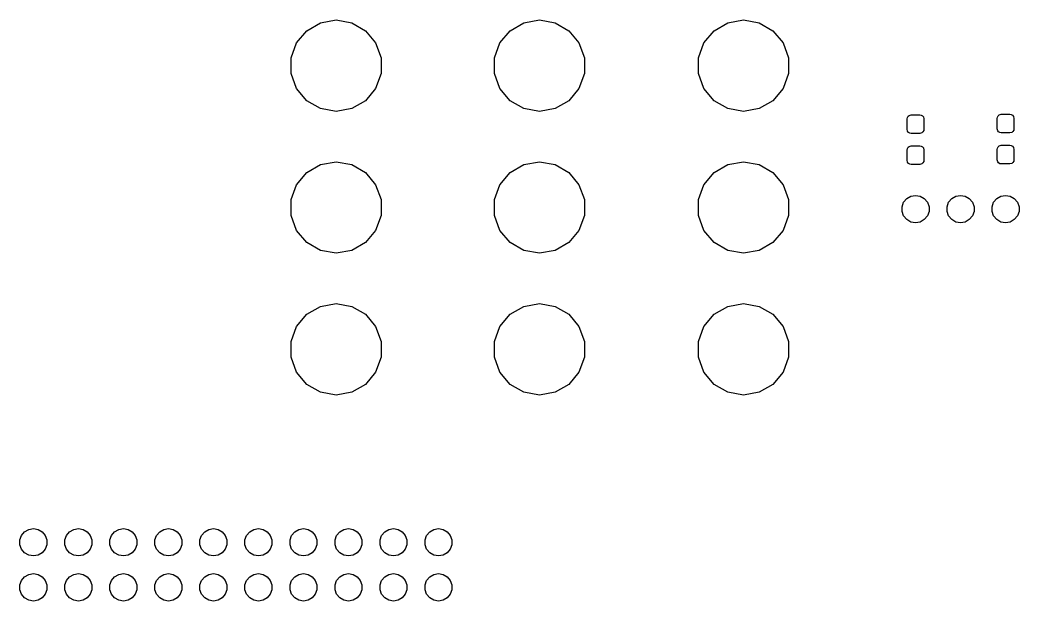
# Model space of a CAD drawing. Extents: x 121 to 245, y -123 to -53.
# Drawn here: x 121.2 to 177.5, y -123.2 to -90.4 of the extents above; entities that cross this region are included whole.
import ezdxf

# ---------------------------------------------------------------- set-up
doc = ezdxf.new("R2010")
doc.units = 0
doc.header["$MEASUREMENT"] = 0
doc.layers.add('BLACK', color=7, linetype='CONTINUOUS')

msp = doc.modelspace()

# ---------------------------------------------------------------- linework, layer by layer
at = {"layer": 'BLACK', "linetype": 'CONTINUOUS'}
for p, q in [((137.342, -91.0242), (138.118, -90.5764)), ((138.118, -90.5764), (139, -90.4208)), ((139, -90.4208), (139.882, -90.5764)), ((139.882, -90.5764), (140.658, -91.0242)), ((148.817, -91.0242), (149.593, -90.5764)), ((149.593, -90.5764), (150.475, -90.4208)), ((150.475, -90.4208), (151.357, -90.5764)), ((151.357, -90.5764), (152.133, -91.0242)), ((160.342, -91.0242), (161.118, -90.5764)), ((161.118, -90.5764), (162, -90.4208)), ((162, -90.4208), (162.882, -90.5764)), ((162.882, -90.5764), (163.658, -91.0242)), ((136.766, -91.7104), (137.342, -91.0242)), ((140.658, -91.0242), (141.234, -91.7104)), ((148.241, -91.7104), (148.817, -91.0242)), ((152.133, -91.0242), (152.709, -91.7104)), ((159.766, -91.7104), (160.342, -91.0242)), ((163.658, -91.0242), (164.234, -91.7104)), ((136.46, -92.5521), (136.766, -91.7104)), ((141.234, -91.7104), (141.54, -92.5521)), ((147.935, -92.5521), (148.241, -91.7104)), ((152.709, -91.7104), (153.015, -92.5521)), ((159.46, -92.5521), (159.766, -91.7104)), ((164.234, -91.7104), (164.54, -92.5521)), ((136.46, -93.4479), (136.46, -92.5521)), ((141.54, -92.5521), (141.54, -93.4479)), ((147.935, -93.4479), (147.935, -92.5521)), ((153.015, -92.5521), (153.015, -93.4479)), ((159.46, -93.4479), (159.46, -92.5521)), ((164.54, -92.5521), (164.54, -93.4479)), ((136.766, -94.2896), (136.46, -93.4479)), ((141.54, -93.4479), (141.234, -94.2896)), ((148.241, -94.2896), (147.935, -93.4479)), ((153.015, -93.4479), (152.709, -94.2896)), ((159.766, -94.2896), (159.46, -93.4479)), ((164.54, -93.4479), (164.234, -94.2896)), ((137.342, -94.9758), (136.766, -94.2896)), ((141.234, -94.2896), (140.658, -94.9758)), ((148.817, -94.9758), (148.241, -94.2896)), ((152.709, -94.2896), (152.133, -94.9758)), ((160.342, -94.9758), (159.766, -94.2896)), ((164.234, -94.2896), (163.658, -94.9758)), ((138.118, -95.4236), (137.342, -94.9758)), ((140.658, -94.9758), (139.882, -95.4236)), ((149.593, -95.4236), (148.817, -94.9758)), ((152.133, -94.9758), (151.357, -95.4236)), ((161.118, -95.4236), (160.342, -94.9758)), ((163.658, -94.9758), (162.882, -95.4236)), ((139, -95.5792), (138.118, -95.4236)), ((139.882, -95.4236), (139, -95.5792)), ((150.475, -95.5792), (149.593, -95.4236)), ((151.357, -95.4236), (150.475, -95.5792)), ((162, -95.5792), (161.118, -95.4236)), ((162.882, -95.4236), (162, -95.5792)), ((171.243, -95.9253), (171.285, -95.8538)), ((171.285, -95.8538), (171.348, -95.8008)), ((171.348, -95.8008), (171.466, -95.769)), ((171.466, -95.769), (171.941, -95.769)), ((171.941, -95.769), (172.023, -95.7833)), ((172.023, -95.7833), (172.094, -95.8246)), ((172.094, -95.8246), (172.147, -95.8877)), ((176.323, -95.8973), (176.365, -95.8258)), ((176.365, -95.8258), (176.428, -95.7728)), ((176.428, -95.7728), (176.546, -95.741)), ((176.546, -95.741), (177.022, -95.741)), ((177.022, -95.741), (177.103, -95.7553)), ((177.103, -95.7553), (177.174, -95.7966)), ((177.174, -95.7966), (177.227, -95.8597)), ((171.229, -96.0065), (171.243, -95.9253)), ((171.229, -96.5815), (171.229, -96.0065)), ((172.147, -95.8877), (172.179, -96.0065)), ((172.179, -96.0065), (172.179, -96.5815)), ((176.309, -95.9785), (176.323, -95.8973)), ((176.309, -96.5535), (176.309, -95.9785)), ((177.227, -95.8597), (177.259, -95.9785)), ((177.259, -95.9785), (177.259, -96.5535)), ((171.261, -96.7002), (171.229, -96.5815)), ((171.314, -96.7634), (171.261, -96.7002)), ((171.385, -96.8047), (171.314, -96.7634)), ((171.466, -96.819), (171.385, -96.8047)), ((171.941, -96.819), (171.466, -96.819)), ((172.06, -96.7872), (171.941, -96.819)), ((172.123, -96.7342), (172.06, -96.7872)), ((172.165, -96.6627), (172.123, -96.7342)), ((172.179, -96.5815), (172.165, -96.6627)), ((176.341, -96.6722), (176.309, -96.5535)), ((176.394, -96.7354), (176.341, -96.6722)), ((176.465, -96.7767), (176.394, -96.7354)), ((176.546, -96.791), (176.465, -96.7767)), ((177.022, -96.791), (176.546, -96.791)), ((177.14, -96.7592), (177.022, -96.791)), ((177.203, -96.7062), (177.14, -96.7592)), ((177.245, -96.6347), (177.203, -96.7062)), ((177.259, -96.5535), (177.245, -96.6347)), ((171.348, -97.5508), (171.466, -97.519)), ((171.466, -97.519), (171.941, -97.519)), ((171.941, -97.519), (172.023, -97.5333)), ((172.023, -97.5333), (172.094, -97.5746)), ((176.365, -97.5758), (176.428, -97.5228)), ((176.428, -97.5228), (176.546, -97.491)), ((176.546, -97.491), (177.022, -97.491)), ((177.022, -97.491), (177.103, -97.5053)), ((177.103, -97.5053), (177.174, -97.5466)), ((177.174, -97.5466), (177.227, -97.6097)), ((171.229, -97.7565), (171.243, -97.6753)), ((171.229, -98.3315), (171.229, -97.7565)), ((171.243, -97.6753), (171.285, -97.6038)), ((171.285, -97.6038), (171.348, -97.5508)), ((172.094, -97.5746), (172.147, -97.6377)), ((172.147, -97.6377), (172.179, -97.7565)), ((172.179, -97.7565), (172.179, -98.3315)), ((176.309, -97.7285), (176.323, -97.6473)), ((176.309, -98.3035), (176.309, -97.7285)), ((176.323, -97.6473), (176.365, -97.5758)), ((177.227, -97.6097), (177.259, -97.7285)), ((177.259, -97.7285), (177.259, -98.3035)), ((137.342, -99.0252), (138.118, -98.5774)), ((138.118, -98.5774), (139, -98.4218)), ((139, -98.4218), (139.882, -98.5774)), ((139.882, -98.5774), (140.658, -99.0252)), ((148.817, -99.0252), (149.593, -98.5774)), ((149.593, -98.5774), (150.475, -98.4218)), ((150.475, -98.4218), (151.357, -98.5774)), ((151.357, -98.5774), (152.133, -99.0252)), ((160.342, -99.0252), (161.118, -98.5774)), ((161.118, -98.5774), (162, -98.4218)), ((162, -98.4218), (162.882, -98.5774)), ((162.882, -98.5774), (163.658, -99.0252)), ((171.261, -98.4502), (171.229, -98.3315)), ((171.314, -98.5134), (171.261, -98.4502)), ((171.385, -98.5547), (171.314, -98.5134)), ((171.466, -98.569), (171.385, -98.5547)), ((171.941, -98.569), (171.466, -98.569)), ((172.06, -98.5372), (171.941, -98.569)), ((172.123, -98.4842), (172.06, -98.5372)), ((172.165, -98.4127), (172.123, -98.4842)), ((172.179, -98.3315), (172.165, -98.4127)), ((176.341, -98.4222), (176.309, -98.3035)), ((176.394, -98.4854), (176.341, -98.4222)), ((176.465, -98.5267), (176.394, -98.4854)), ((176.546, -98.541), (176.465, -98.5267)), ((177.022, -98.541), (176.546, -98.541)), ((177.14, -98.5092), (177.022, -98.541)), ((177.203, -98.4562), (177.14, -98.5092)), ((177.245, -98.3847), (177.203, -98.4562)), ((177.259, -98.3035), (177.245, -98.3847)), ((136.766, -99.7114), (137.342, -99.0252)), ((140.658, -99.0252), (141.234, -99.7114)), ((148.241, -99.7114), (148.817, -99.0252)), ((152.133, -99.0252), (152.709, -99.7114)), ((159.766, -99.7114), (160.342, -99.0252)), ((163.658, -99.0252), (164.234, -99.7114)), ((136.46, -100.553), (136.766, -99.7114)), ((141.234, -99.7114), (141.54, -100.553)), ((147.935, -100.553), (148.241, -99.7114)), ((152.709, -99.7114), (153.015, -100.553)), ((159.46, -100.553), (159.766, -99.7114)), ((164.234, -99.7114), (164.54, -100.553)), ((171.207, -100.499), (171.439, -100.365)), ((171.439, -100.365), (171.704, -100.318)), ((171.704, -100.318), (171.969, -100.365)), ((171.969, -100.365), (172.201, -100.499)), ((173.747, -100.499), (173.979, -100.365)), ((173.979, -100.365), (174.244, -100.318)), ((174.244, -100.318), (174.509, -100.365)), ((174.509, -100.365), (174.741, -100.499)), ((176.287, -100.499), (176.519, -100.365)), ((176.519, -100.365), (176.784, -100.318)), ((176.784, -100.318), (177.049, -100.365)), ((177.049, -100.365), (177.281, -100.499)), ((136.46, -101.449), (136.46, -100.553)), ((141.54, -100.553), (141.54, -101.449)), ((147.935, -101.449), (147.935, -100.553)), ((153.015, -100.553), (153.015, -101.449)), ((159.46, -101.449), (159.46, -100.553)), ((164.54, -100.553), (164.54, -101.449)), ((170.942, -100.958), (171.034, -100.705)), ((171.034, -100.705), (171.207, -100.499)), ((172.201, -100.499), (172.374, -100.705)), ((172.374, -100.705), (172.466, -100.958)), ((173.482, -100.958), (173.574, -100.705)), ((173.574, -100.705), (173.747, -100.499)), ((174.741, -100.499), (174.914, -100.705)), ((174.914, -100.705), (175.006, -100.958)), ((176.022, -100.958), (176.114, -100.705)), ((176.114, -100.705), (176.287, -100.499)), ((177.281, -100.499), (177.454, -100.705)), ((177.454, -100.705), (177.546, -100.958)), ((136.766, -102.291), (136.46, -101.449)), ((141.54, -101.449), (141.234, -102.291)), ((148.241, -102.291), (147.935, -101.449)), ((153.015, -101.449), (152.709, -102.291)), ((159.766, -102.291), (159.46, -101.449)), ((164.54, -101.449), (164.234, -102.291)), ((170.942, -101.226), (170.942, -100.958)), ((171.034, -101.479), (170.942, -101.226)), ((171.207, -101.685), (171.034, -101.479)), ((172.374, -101.479), (172.201, -101.685)), ((172.466, -101.226), (172.374, -101.479)), ((172.466, -100.958), (172.466, -101.226)), ((173.482, -101.226), (173.482, -100.958)), ((173.574, -101.479), (173.482, -101.226)), ((173.747, -101.685), (173.574, -101.479)), ((174.914, -101.479), (174.741, -101.685)), ((175.006, -101.226), (174.914, -101.479)), ((175.006, -100.958), (175.006, -101.226)), ((176.022, -101.226), (176.022, -100.958)), ((176.114, -101.479), (176.022, -101.226)), ((176.287, -101.685), (176.114, -101.479)), ((177.454, -101.479), (177.281, -101.685)), ((177.546, -101.226), (177.454, -101.479)), ((177.546, -100.958), (177.546, -101.226)), ((171.439, -101.819), (171.207, -101.685)), ((171.704, -101.866), (171.439, -101.819)), ((171.969, -101.819), (171.704, -101.866)), ((172.201, -101.685), (171.969, -101.819)), ((173.979, -101.819), (173.747, -101.685)), ((174.244, -101.866), (173.979, -101.819)), ((174.509, -101.819), (174.244, -101.866)), ((174.741, -101.685), (174.509, -101.819)), ((176.519, -101.819), (176.287, -101.685)), ((176.784, -101.866), (176.519, -101.819)), ((177.049, -101.819), (176.784, -101.866)), ((177.281, -101.685), (177.049, -101.819)), ((137.342, -102.977), (136.766, -102.291)), ((141.234, -102.291), (140.658, -102.977)), ((148.817, -102.977), (148.241, -102.291)), ((152.709, -102.291), (152.133, -102.977)), ((160.342, -102.977), (159.766, -102.291)), ((164.234, -102.291), (163.658, -102.977)), ((138.118, -103.425), (137.342, -102.977)), ((140.658, -102.977), (139.882, -103.425)), ((149.593, -103.425), (148.817, -102.977)), ((152.133, -102.977), (151.357, -103.425)), ((161.118, -103.425), (160.342, -102.977)), ((163.658, -102.977), (162.882, -103.425)), ((139, -103.58), (138.118, -103.425)), ((139.882, -103.425), (139, -103.58)), ((150.475, -103.58), (149.593, -103.425)), ((151.357, -103.425), (150.475, -103.58)), ((162, -103.58), (161.118, -103.425)), ((162.882, -103.425), (162, -103.58)), ((138.118, -106.576), (139, -106.421)), ((139, -106.421), (139.882, -106.576)), ((149.593, -106.576), (150.475, -106.421)), ((150.475, -106.421), (151.357, -106.576)), ((161.118, -106.576), (162, -106.421)), ((162, -106.421), (162.882, -106.576)), ((136.766, -107.71), (137.342, -107.024)), ((137.342, -107.024), (138.118, -106.576)), ((139.882, -106.576), (140.658, -107.024)), ((140.658, -107.024), (141.234, -107.71)), ((148.241, -107.71), (148.817, -107.024)), ((148.817, -107.024), (149.593, -106.576)), ((151.357, -106.576), (152.133, -107.024)), ((152.133, -107.024), (152.709, -107.71)), ((159.766, -107.71), (160.342, -107.024)), ((160.342, -107.024), (161.118, -106.576)), ((162.882, -106.576), (163.658, -107.024)), ((163.658, -107.024), (164.234, -107.71)), ((136.46, -108.552), (136.766, -107.71)), ((141.234, -107.71), (141.54, -108.552)), ((147.935, -108.552), (148.241, -107.71)), ((152.709, -107.71), (153.015, -108.552)), ((159.46, -108.552), (159.766, -107.71)), ((164.234, -107.71), (164.54, -108.552)), ((136.46, -109.448), (136.46, -108.552)), ((141.54, -108.552), (141.54, -109.448)), ((147.935, -109.448), (147.935, -108.552)), ((153.015, -108.552), (153.015, -109.448)), ((159.46, -109.448), (159.46, -108.552)), ((164.54, -108.552), (164.54, -109.448)), ((136.766, -110.29), (136.46, -109.448)), ((141.54, -109.448), (141.234, -110.29)), ((148.241, -110.29), (147.935, -109.448)), ((153.015, -109.448), (152.709, -110.29)), ((159.766, -110.29), (159.46, -109.448)), ((164.54, -109.448), (164.234, -110.29)), ((137.342, -110.976), (136.766, -110.29)), ((141.234, -110.29), (140.658, -110.976)), ((148.817, -110.976), (148.241, -110.29)), ((152.709, -110.29), (152.133, -110.976)), ((160.342, -110.976), (159.766, -110.29)), ((164.234, -110.29), (163.658, -110.976)), ((138.118, -111.424), (137.342, -110.976)), ((140.658, -110.976), (139.882, -111.424)), ((149.593, -111.424), (148.817, -110.976)), ((152.133, -110.976), (151.357, -111.424)), ((161.118, -111.424), (160.342, -110.976)), ((163.658, -110.976), (162.882, -111.424)), ((139, -111.579), (138.118, -111.424)), ((139.882, -111.424), (139, -111.579)), ((150.475, -111.579), (149.593, -111.424)), ((151.357, -111.424), (150.475, -111.579)), ((162, -111.579), (161.118, -111.424)), ((162.882, -111.424), (162, -111.579)), ((121.16, -119.754), (121.252, -119.502)), ((121.252, -119.502), (121.424, -119.297)), ((121.424, -119.297), (121.656, -119.163)), ((121.656, -119.163), (121.92, -119.116)), ((121.92, -119.116), (122.184, -119.163)), ((122.184, -119.163), (122.416, -119.297)), ((122.416, -119.297), (122.588, -119.502)), ((122.588, -119.502), (122.68, -119.754)), ((123.7, -119.754), (123.792, -119.502)), ((123.792, -119.502), (123.964, -119.297)), ((123.964, -119.297), (124.196, -119.163)), ((124.196, -119.163), (124.46, -119.116)), ((124.46, -119.116), (124.724, -119.163)), ((124.724, -119.163), (124.956, -119.297)), ((124.956, -119.297), (125.128, -119.502)), ((125.128, -119.502), (125.22, -119.754)), ((126.24, -119.754), (126.332, -119.502)), ((126.332, -119.502), (126.504, -119.297)), ((126.504, -119.297), (126.736, -119.163)), ((126.736, -119.163), (127, -119.116)), ((127, -119.116), (127.264, -119.163)), ((127.264, -119.163), (127.496, -119.297)), ((127.496, -119.297), (127.668, -119.502)), ((127.668, -119.502), (127.76, -119.754)), ((128.78, -119.754), (128.872, -119.502)), ((128.872, -119.502), (129.044, -119.297)), ((129.044, -119.297), (129.276, -119.163)), ((129.276, -119.163), (129.54, -119.116)), ((129.54, -119.116), (129.804, -119.163)), ((129.804, -119.163), (130.036, -119.297)), ((130.036, -119.297), (130.208, -119.502)), ((130.208, -119.502), (130.3, -119.754)), ((131.32, -119.754), (131.412, -119.502)), ((131.412, -119.502), (131.584, -119.297)), ((131.584, -119.297), (131.816, -119.163)), ((131.816, -119.163), (132.08, -119.116)), ((132.08, -119.116), (132.344, -119.163)), ((132.344, -119.163), (132.576, -119.297)), ((132.576, -119.297), (132.748, -119.502)), ((132.748, -119.502), (132.84, -119.754)), ((133.86, -119.754), (133.952, -119.502)), ((133.952, -119.502), (134.124, -119.297)), ((134.124, -119.297), (134.356, -119.163)), ((134.356, -119.163), (134.62, -119.116)), ((134.62, -119.116), (134.884, -119.163)), ((134.884, -119.163), (135.116, -119.297)), ((135.116, -119.297), (135.288, -119.502)), ((135.288, -119.502), (135.38, -119.754)), ((136.4, -119.754), (136.492, -119.502)), ((136.492, -119.502), (136.664, -119.297)), ((136.664, -119.297), (136.896, -119.163)), ((136.896, -119.163), (137.16, -119.116)), ((137.16, -119.116), (137.424, -119.163)), ((137.424, -119.163), (137.656, -119.297)), ((137.656, -119.297), (137.828, -119.502)), ((137.828, -119.502), (137.92, -119.754)), ((138.94, -119.754), (139.032, -119.502)), ((139.032, -119.502), (139.204, -119.297)), ((139.204, -119.297), (139.436, -119.163)), ((139.436, -119.163), (139.7, -119.116)), ((139.7, -119.116), (139.964, -119.163)), ((139.964, -119.163), (140.196, -119.297)), ((140.196, -119.297), (140.368, -119.502)), ((140.368, -119.502), (140.46, -119.754)), ((141.48, -119.754), (141.572, -119.502)), ((141.572, -119.502), (141.744, -119.297)), ((141.744, -119.297), (141.976, -119.163)), ((141.976, -119.163), (142.24, -119.116)), ((142.24, -119.116), (142.504, -119.163)), ((142.504, -119.163), (142.736, -119.297)), ((142.736, -119.297), (142.908, -119.502)), ((142.908, -119.502), (143, -119.754)), ((144.02, -119.754), (144.112, -119.502)), ((144.112, -119.502), (144.284, -119.297)), ((144.284, -119.297), (144.516, -119.163)), ((144.516, -119.163), (144.78, -119.116)), ((144.78, -119.116), (145.044, -119.163)), ((145.044, -119.163), (145.276, -119.297)), ((145.276, -119.297), (145.448, -119.502)), ((145.448, -119.502), (145.54, -119.754)), ((121.16, -120.022), (121.16, -119.754)), ((121.252, -120.274), (121.16, -120.022)), ((122.68, -120.022), (122.588, -120.274)), ((122.68, -119.754), (122.68, -120.022)), ((123.7, -120.022), (123.7, -119.754)), ((123.792, -120.274), (123.7, -120.022)), ((125.22, -120.022), (125.128, -120.274)), ((125.22, -119.754), (125.22, -120.022)), ((126.24, -120.022), (126.24, -119.754)), ((126.332, -120.274), (126.24, -120.022)), ((127.76, -120.022), (127.668, -120.274)), ((127.76, -119.754), (127.76, -120.022)), ((128.78, -120.022), (128.78, -119.754)), ((128.872, -120.274), (128.78, -120.022)), ((130.3, -120.022), (130.208, -120.274)), ((130.3, -119.754), (130.3, -120.022)), ((131.32, -120.022), (131.32, -119.754)), ((131.412, -120.274), (131.32, -120.022)), ((132.84, -120.022), (132.748, -120.274)), ((132.84, -119.754), (132.84, -120.022)), ((133.86, -120.022), (133.86, -119.754)), ((133.952, -120.274), (133.86, -120.022)), ((135.38, -120.022), (135.288, -120.274)), ((135.38, -119.754), (135.38, -120.022)), ((136.4, -120.022), (136.4, -119.754)), ((136.492, -120.274), (136.4, -120.022)), ((137.92, -120.022), (137.828, -120.274)), ((137.92, -119.754), (137.92, -120.022)), ((138.94, -120.022), (138.94, -119.754)), ((139.032, -120.274), (138.94, -120.022)), ((140.46, -120.022), (140.368, -120.274)), ((140.46, -119.754), (140.46, -120.022)), ((141.48, -120.022), (141.48, -119.754)), ((141.572, -120.274), (141.48, -120.022)), ((143, -120.022), (142.908, -120.274)), ((143, -119.754), (143, -120.022)), ((144.02, -120.022), (144.02, -119.754)), ((144.112, -120.274), (144.02, -120.022)), ((145.54, -120.022), (145.448, -120.274)), ((145.54, -119.754), (145.54, -120.022)), ((121.424, -120.479), (121.252, -120.274)), ((121.656, -120.613), (121.424, -120.479)), ((121.92, -120.66), (121.656, -120.613)), ((122.184, -120.613), (121.92, -120.66)), ((122.416, -120.479), (122.184, -120.613)), ((122.588, -120.274), (122.416, -120.479)), ((123.964, -120.479), (123.792, -120.274)), ((124.196, -120.613), (123.964, -120.479)), ((124.46, -120.66), (124.196, -120.613)), ((124.724, -120.613), (124.46, -120.66)), ((124.956, -120.479), (124.724, -120.613)), ((125.128, -120.274), (124.956, -120.479)), ((126.504, -120.479), (126.332, -120.274)), ((126.736, -120.613), (126.504, -120.479)), ((127, -120.66), (126.736, -120.613)), ((127.264, -120.613), (127, -120.66)), ((127.496, -120.479), (127.264, -120.613)), ((127.668, -120.274), (127.496, -120.479)), ((129.044, -120.479), (128.872, -120.274)), ((129.276, -120.613), (129.044, -120.479)), ((129.54, -120.66), (129.276, -120.613)), ((129.804, -120.613), (129.54, -120.66)), ((130.036, -120.479), (129.804, -120.613)), ((130.208, -120.274), (130.036, -120.479)), ((131.584, -120.479), (131.412, -120.274)), ((131.816, -120.613), (131.584, -120.479)), ((132.08, -120.66), (131.816, -120.613)), ((132.344, -120.613), (132.08, -120.66)), ((132.576, -120.479), (132.344, -120.613)), ((132.748, -120.274), (132.576, -120.479)), ((134.124, -120.479), (133.952, -120.274)), ((134.356, -120.613), (134.124, -120.479)), ((134.62, -120.66), (134.356, -120.613)), ((134.884, -120.613), (134.62, -120.66)), ((135.116, -120.479), (134.884, -120.613)), ((135.288, -120.274), (135.116, -120.479)), ((136.664, -120.479), (136.492, -120.274)), ((136.896, -120.613), (136.664, -120.479)), ((137.16, -120.66), (136.896, -120.613)), ((137.424, -120.613), (137.16, -120.66)), ((137.656, -120.479), (137.424, -120.613)), ((137.828, -120.274), (137.656, -120.479)), ((139.204, -120.479), (139.032, -120.274)), ((139.436, -120.613), (139.204, -120.479)), ((139.7, -120.66), (139.436, -120.613)), ((139.964, -120.613), (139.7, -120.66)), ((140.196, -120.479), (139.964, -120.613)), ((140.368, -120.274), (140.196, -120.479)), ((141.744, -120.479), (141.572, -120.274)), ((141.976, -120.613), (141.744, -120.479)), ((142.24, -120.66), (141.976, -120.613)), ((142.504, -120.613), (142.24, -120.66)), ((142.736, -120.479), (142.504, -120.613)), ((142.908, -120.274), (142.736, -120.479)), ((144.284, -120.479), (144.112, -120.274)), ((144.516, -120.613), (144.284, -120.479)), ((144.78, -120.66), (144.516, -120.613)), ((145.044, -120.613), (144.78, -120.66)), ((145.276, -120.479), (145.044, -120.613)), ((145.448, -120.274), (145.276, -120.479)), ((121.424, -121.837), (121.656, -121.703)), ((121.656, -121.703), (121.92, -121.656)), ((121.92, -121.656), (122.184, -121.703)), ((122.184, -121.703), (122.416, -121.837)), ((123.964, -121.837), (124.196, -121.703)), ((124.196, -121.703), (124.46, -121.656)), ((124.46, -121.656), (124.724, -121.703)), ((124.724, -121.703), (124.956, -121.837)), ((126.504, -121.837), (126.736, -121.703)), ((126.736, -121.703), (127, -121.656)), ((127, -121.656), (127.264, -121.703)), ((127.264, -121.703), (127.496, -121.837)), ((129.044, -121.837), (129.276, -121.703)), ((129.276, -121.703), (129.54, -121.656)), ((129.54, -121.656), (129.804, -121.703)), ((129.804, -121.703), (130.036, -121.837)), ((131.584, -121.837), (131.816, -121.703)), ((131.816, -121.703), (132.08, -121.656)), ((132.08, -121.656), (132.344, -121.703)), ((132.344, -121.703), (132.576, -121.837)), ((134.124, -121.837), (134.356, -121.703)), ((134.356, -121.703), (134.62, -121.656)), ((134.62, -121.656), (134.884, -121.703)), ((134.884, -121.703), (135.116, -121.837)), ((136.664, -121.837), (136.896, -121.703)), ((136.896, -121.703), (137.16, -121.656)), ((137.16, -121.656), (137.424, -121.703)), ((137.424, -121.703), (137.656, -121.837)), ((139.204, -121.837), (139.436, -121.703)), ((139.436, -121.703), (139.7, -121.656)), ((139.7, -121.656), (139.964, -121.703)), ((139.964, -121.703), (140.196, -121.837)), ((141.744, -121.837), (141.976, -121.703)), ((141.976, -121.703), (142.24, -121.656)), ((142.24, -121.656), (142.504, -121.703)), ((142.504, -121.703), (142.736, -121.837)), ((144.284, -121.837), (144.516, -121.703)), ((144.516, -121.703), (144.78, -121.656)), ((144.78, -121.656), (145.044, -121.703)), ((145.044, -121.703), (145.276, -121.837)), ((121.16, -122.294), (121.252, -122.042)), ((121.16, -122.562), (121.16, -122.294)), ((121.252, -122.042), (121.424, -121.837)), ((122.416, -121.837), (122.588, -122.042)), ((122.588, -122.042), (122.68, -122.294)), ((122.68, -122.294), (122.68, -122.562)), ((123.7, -122.294), (123.792, -122.042)), ((123.7, -122.562), (123.7, -122.294)), ((123.792, -122.042), (123.964, -121.837)), ((124.956, -121.837), (125.128, -122.042)), ((125.128, -122.042), (125.22, -122.294)), ((125.22, -122.294), (125.22, -122.562)), ((126.24, -122.294), (126.332, -122.042)), ((126.24, -122.562), (126.24, -122.294)), ((126.332, -122.042), (126.504, -121.837)), ((127.496, -121.837), (127.668, -122.042)), ((127.668, -122.042), (127.76, -122.294)), ((127.76, -122.294), (127.76, -122.562)), ((128.78, -122.294), (128.872, -122.042)), ((128.78, -122.562), (128.78, -122.294)), ((128.872, -122.042), (129.044, -121.837)), ((130.036, -121.837), (130.208, -122.042)), ((130.208, -122.042), (130.3, -122.294)), ((130.3, -122.294), (130.3, -122.562)), ((131.32, -122.294), (131.412, -122.042)), ((131.32, -122.562), (131.32, -122.294)), ((131.412, -122.042), (131.584, -121.837)), ((132.576, -121.837), (132.748, -122.042)), ((132.748, -122.042), (132.84, -122.294)), ((132.84, -122.294), (132.84, -122.562)), ((133.86, -122.294), (133.952, -122.042)), ((133.86, -122.562), (133.86, -122.294)), ((133.952, -122.042), (134.124, -121.837)), ((135.116, -121.837), (135.288, -122.042)), ((135.288, -122.042), (135.38, -122.294)), ((135.38, -122.294), (135.38, -122.562)), ((136.4, -122.294), (136.492, -122.042)), ((136.4, -122.562), (136.4, -122.294)), ((136.492, -122.042), (136.664, -121.837)), ((137.656, -121.837), (137.828, -122.042)), ((137.828, -122.042), (137.92, -122.294)), ((137.92, -122.294), (137.92, -122.562)), ((138.94, -122.294), (139.032, -122.042)), ((138.94, -122.562), (138.94, -122.294)), ((139.032, -122.042), (139.204, -121.837)), ((140.196, -121.837), (140.368, -122.042)), ((140.368, -122.042), (140.46, -122.294)), ((140.46, -122.294), (140.46, -122.562)), ((141.48, -122.294), (141.572, -122.042)), ((141.48, -122.562), (141.48, -122.294)), ((141.572, -122.042), (141.744, -121.837)), ((142.736, -121.837), (142.908, -122.042)), ((142.908, -122.042), (143, -122.294)), ((143, -122.294), (143, -122.562)), ((144.02, -122.294), (144.112, -122.042)), ((144.02, -122.562), (144.02, -122.294)), ((144.112, -122.042), (144.284, -121.837)), ((145.276, -121.837), (145.448, -122.042)), ((145.448, -122.042), (145.54, -122.294)), ((145.54, -122.294), (145.54, -122.562)), ((121.252, -122.814), (121.16, -122.562)), ((121.424, -123.019), (121.252, -122.814)), ((122.588, -122.814), (122.416, -123.019)), ((122.68, -122.562), (122.588, -122.814)), ((123.792, -122.814), (123.7, -122.562)), ((123.964, -123.019), (123.792, -122.814)), ((125.128, -122.814), (124.956, -123.019)), ((125.22, -122.562), (125.128, -122.814)), ((126.332, -122.814), (126.24, -122.562)), ((126.504, -123.019), (126.332, -122.814)), ((127.668, -122.814), (127.496, -123.019)), ((127.76, -122.562), (127.668, -122.814)), ((128.872, -122.814), (128.78, -122.562)), ((129.044, -123.019), (128.872, -122.814)), ((130.208, -122.814), (130.036, -123.019)), ((130.3, -122.562), (130.208, -122.814)), ((131.412, -122.814), (131.32, -122.562)), ((131.584, -123.019), (131.412, -122.814)), ((132.748, -122.814), (132.576, -123.019)), ((132.84, -122.562), (132.748, -122.814)), ((133.952, -122.814), (133.86, -122.562)), ((134.124, -123.019), (133.952, -122.814)), ((135.288, -122.814), (135.116, -123.019)), ((135.38, -122.562), (135.288, -122.814)), ((136.492, -122.814), (136.4, -122.562)), ((136.664, -123.019), (136.492, -122.814)), ((137.828, -122.814), (137.656, -123.019)), ((137.92, -122.562), (137.828, -122.814)), ((139.032, -122.814), (138.94, -122.562)), ((139.204, -123.019), (139.032, -122.814)), ((140.368, -122.814), (140.196, -123.019)), ((140.46, -122.562), (140.368, -122.814)), ((141.572, -122.814), (141.48, -122.562)), ((141.744, -123.019), (141.572, -122.814)), ((142.908, -122.814), (142.736, -123.019)), ((143, -122.562), (142.908, -122.814)), ((144.112, -122.814), (144.02, -122.562)), ((144.284, -123.019), (144.112, -122.814)), ((145.448, -122.814), (145.276, -123.019)), ((145.54, -122.562), (145.448, -122.814)), ((121.656, -123.153), (121.424, -123.019)), ((121.92, -123.2), (121.656, -123.153)), ((122.184, -123.153), (121.92, -123.2)), ((122.416, -123.019), (122.184, -123.153)), ((124.196, -123.153), (123.964, -123.019)), ((124.46, -123.2), (124.196, -123.153)), ((124.724, -123.153), (124.46, -123.2)), ((124.956, -123.019), (124.724, -123.153)), ((126.736, -123.153), (126.504, -123.019)), ((127, -123.2), (126.736, -123.153)), ((127.264, -123.153), (127, -123.2)), ((127.496, -123.019), (127.264, -123.153)), ((129.276, -123.153), (129.044, -123.019)), ((129.54, -123.2), (129.276, -123.153)), ((129.804, -123.153), (129.54, -123.2)), ((130.036, -123.019), (129.804, -123.153)), ((131.816, -123.153), (131.584, -123.019)), ((132.08, -123.2), (131.816, -123.153)), ((132.344, -123.153), (132.08, -123.2)), ((132.576, -123.019), (132.344, -123.153)), ((134.356, -123.153), (134.124, -123.019)), ((134.62, -123.2), (134.356, -123.153)), ((134.884, -123.153), (134.62, -123.2)), ((135.116, -123.019), (134.884, -123.153)), ((136.896, -123.153), (136.664, -123.019)), ((137.16, -123.2), (136.896, -123.153)), ((137.424, -123.153), (137.16, -123.2)), ((137.656, -123.019), (137.424, -123.153)), ((139.436, -123.153), (139.204, -123.019)), ((139.7, -123.2), (139.436, -123.153)), ((139.964, -123.153), (139.7, -123.2)), ((140.196, -123.019), (139.964, -123.153)), ((141.976, -123.153), (141.744, -123.019)), ((142.24, -123.2), (141.976, -123.153)), ((142.504, -123.153), (142.24, -123.2)), ((142.736, -123.019), (142.504, -123.153)), ((144.516, -123.153), (144.284, -123.019)), ((144.78, -123.2), (144.516, -123.153)), ((145.044, -123.153), (144.78, -123.2)), ((145.276, -123.019), (145.044, -123.153))]:
    msp.add_line(p, q, dxfattribs=at)

doc.saveas('drawing.dxf')
